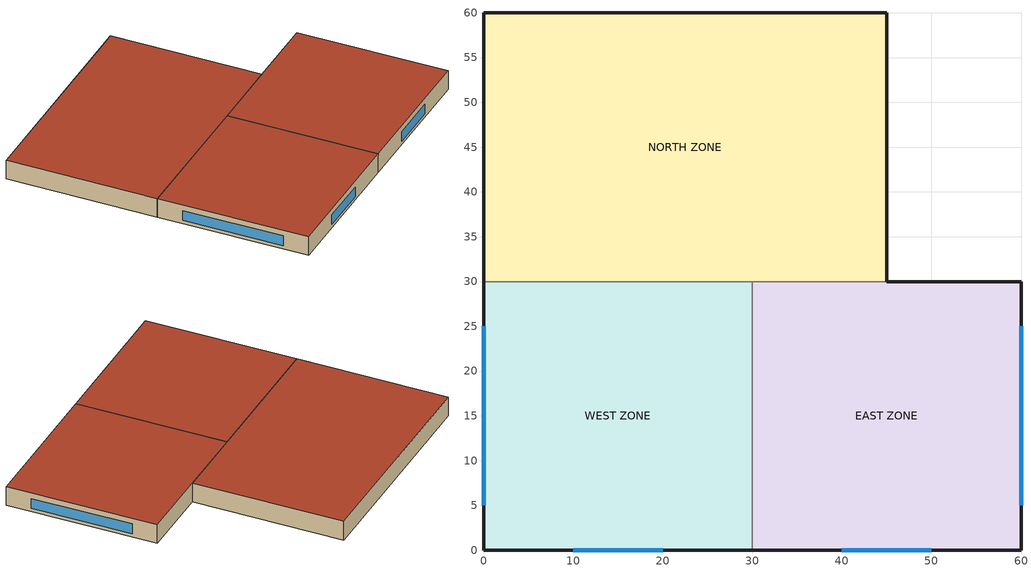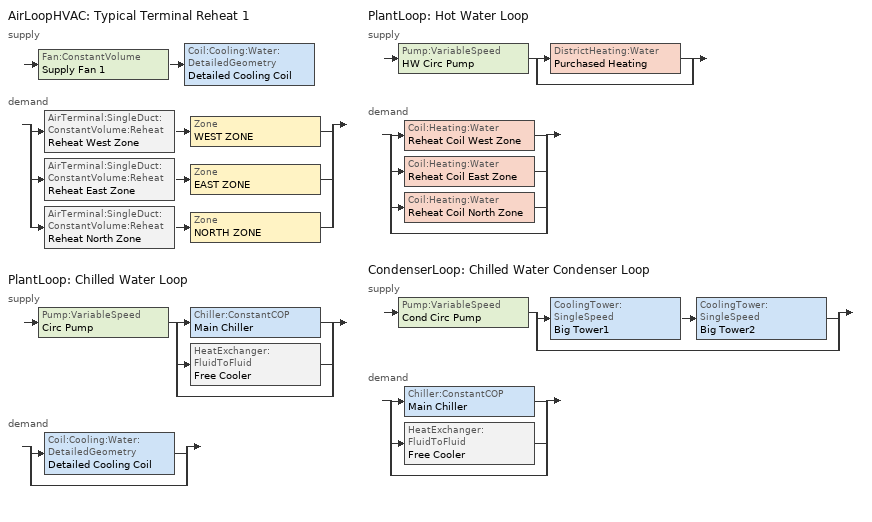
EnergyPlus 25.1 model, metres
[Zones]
EAST ZONE
 floor adiabatic (FLOOR SLAB 8 IN): 30,0 30,30 60,30 60,0 z0
 wall outside (EXTWALL80): 30,0 60,0 60,30 45,30 z0:4
 wall to WEST ZONE (PARTITION06): 30,30 30,0 z0:4
 wall to NORTH ZONE (PARTITION06): 45,30 30,30 z0:4
 window (WIN-CON-LIGHT): 40,0 50,0 / 60,5 60,25 z0.75:2.8
 roof outside (ROOF34): 30,30 30,0 60,0 60,30 z4
NORTH ZONE
 floor adiabatic (FLOOR SLAB 8 IN): 0,30 0,60 45,60 45,30 z0
 wall outside (EXTWALL80): 45,30 45,60 0,60 0,30 z0:4
 wall to WEST ZONE (PARTITION06): 0,30 30,30 z0:4
 roof outside (ROOF34): 0,60 0,30 45,30 45,60 z4
WEST ZONE
 floor adiabatic (FLOOR SLAB 8 IN): 0,0 0,30 30,30 30,0 z0
 wall outside (EXTWALL80): 0,30 0,0 30,0 z0:4
 window (WIN-CON-LIGHT): 10,0 20,0 / 0,25 0,5 z0.75:2.8
 roof outside (ROOF34): 0,30 0,0 30,0 30,30 z4
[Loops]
AirLoopHVAC 'Typical Terminal Reheat 1'
 supply: Fan:ConstantVolume 'Supply Fan 1' > Coil:Cooling:Water:DetailedGeometry 'Detailed Cooling Coil'
 demand: split
  | AirTerminal:SingleDuct:ConstantVolume:Reheat 'Reheat West Zone' > Zone 'WEST ZONE'
  | AirTerminal:SingleDuct:ConstantVolume:Reheat 'Reheat East Zone' > Zone 'EAST ZONE'
  | AirTerminal:SingleDuct:ConstantVolume:Reheat 'Reheat North Zone' > Zone 'NORTH ZONE'
PlantLoop 'Chilled Water Loop'
 supply: Pump:VariableSpeed 'Circ Pump' > split
  | Chiller:ConstantCOP 'Main Chiller'
  | HeatExchanger:FluidToFluid 'Free Cooler'
  | bypass
 demand: split
  | Coil:Cooling:Water:DetailedGeometry 'Detailed Cooling Coil'
  | bypass
PlantLoop 'Hot Water Loop'
 supply: Pump:VariableSpeed 'HW Circ Pump' > split
  | DistrictHeating:Water 'Purchased Heating'
  | bypass
 demand: split
  | Coil:Heating:Water 'Reheat Coil West Zone'
  | Coil:Heating:Water 'Reheat Coil East Zone'
  | Coil:Heating:Water 'Reheat Coil North Zone'
  | bypass
CondenserLoop 'Chilled Water Condenser Loop'
 supply: Pump:VariableSpeed 'Cond Circ Pump' > split
  | CoolingTower:SingleSpeed 'Big Tower1' > CoolingTower:SingleSpeed 'Big Tower2'
  | bypass
 demand: split
  | Chiller:ConstantCOP 'Main Chiller'
  | HeatExchanger:FluidToFluid 'Free Cooler'
  | bypass
[Building]
NONE: Loads convergence tolerance value=0.04; Maximum number of warmup days=25; Minimum number of warmup days=6; North axis=0; Solar distribution=FullInteriorAndExterior; Temperature convergence tolerance value=0.4; Terrain=Suburbs
[Site:GroundTemperature:BuildingSurface]
20.03, 20.03, 20.13, 20.3, 20.43, 20.52, 20.62, 20.77, 20.78, 20.55, 20.44, 20.2
[Site:Location]
CHICAGO_IL_USA TMY2-94846: Elevation=190; Latitude=42; Longitude=-87.88; Time zone=-6
[SizingPeriod:DesignDay] Barometric pressure=99063; Daylight saving time indicator=No; Humidity condition type=WetBulb; Rain indicator=No; Snow indicator=No; Solar model indicator=ASHRAEClearSky
Name | Daily dry bulb temperature range | Day of month | Day type | Maximum dry bulb temperature | Month | Sky clearness | Wetbulb or dewpoint at maximum dry bulb | Wind direction | Wind speed
CHICAGO Ann Clg 2% Condns DB=>MWB | 10.7 | 22 | SummerDesignDay | 29.9 | 7 | 1 | 22.1 | 230 | 5.3
CHICAGO Ann Htg 99.6% Condns DB | 0 | 21 | WinterDesignDay | -20.6 | 1 | 0 | -20.6 | 270 | 4.9
CHICAGO_IL_USA Annual Cooling 1% Design Conditions DB/MCWB | 10.7 | 21 | SummerDesignDay | 31.5 | 7 | 1 | 23 | 230 | 5.3
[Construction]
EXTWALL80: A1 - 1 IN STUCCO, C4 - 4 IN COMMON BRICK, E1 - 3 / 4 IN PLASTER OR GYP BOARD
FLOOR SLAB 8 IN: C10 - 8 IN HW CONCRETE
PARTITION06: E1 - 3 / 4 IN PLASTER OR GYP BOARD, C6 - 8 IN CLAY TILE, E1 - 3 / 4 IN PLASTER OR GYP BOARD
ROOF34: E2 - 1 / 2 IN SLAG OR STONE, E3 - 3 / 8 IN FELT AND MEMBRANE, B5 - 1 IN DENSE INSULATION, C12 - 2 IN HW CONCRETE
WIN-CON-LIGHT: WIN-LAY-GLASS-LIGHT
[Material] Thermal absorptance=0.9
Name | Conductivity | Density | Roughness | Solar absorptance | Specific heat | Thickness | Visible absorptance
A1 - 1 IN STUCCO | 0.691831 | 1858.142 | Smooth | 0.92 | 836.8 | 0.0253898 | 0.92
B5 - 1 IN DENSE INSULATION | 0.0432394 | 91.30524 | VeryRough | 0.5 | 836.8 | 0.0253898 | 0.5
C4 - 4 IN COMMON BRICK | 0.726422 | 1922.216 | Rough | 0.76 | 836.8 | 0.101498 | 0.76
C6 - 8 IN CLAY TILE | 0.570761 | 1121.292 | Smooth | 0.82 | 836.8 | 0.203302 | 0.82
C10 - 8 IN HW CONCRETE | 1.729577 | 2242.585 | MediumRough | 0.65 | 836.8 | 0.203302 | 0.65
C12 - 2 IN HW CONCRETE | 1.729577 | 2242.585 | MediumRough | 0.65 | 836.8 | 0.0509016 | 0.65
E1 - 3 / 4 IN PLASTER OR GYP BOARD | 0.726422 | 1601.846 | Smooth | 0.92 | 836.8 | 0.01905 | 0.92
E2 - 1 / 2 IN SLAG OR STONE | 1.435549 | 881.0155 | Rough | 0.55 | 1673.6 | 0.0127102 | 0.55
E3 - 3 / 8 IN FELT AND MEMBRANE | 0.190253 | 1121.292 | Rough | 0.75 | 1673.6 | 0.00954024 | 0.75
[WindowMaterial:Glazing]
WIN-LAY-GLASS-LIGHT: Back side infrared hemispherical emissivity=0.84; Back side solar reflectance at normal incidence=0.031; Back side visible reflectance at normal incidence=0.05; Conductivity=0.9; Front side infrared hemispherical emissivity=0.84; Front side solar reflectance at normal incidence=0.031; Front side visible reflectance at normal incidence=0.05; Infrared transmittance at normal incidence=0; Optical data type=SpectralAverage; Solar transmittance at normal incidence=0.9; Thickness=0.003; Visible transmittance at normal incidence=0.9
[AirLoopHVAC]
Typical Terminal Reheat 1: Design supply air flow rate=25
[AirTerminal:SingleDuct:ConstantVolume:Reheat] Availability schedule=FanAndCoilAvailSched; Convergence tolerance=0.001; Maximum hot water or steam flow rate=0.05; Minimum hot water or steam flow rate=0
Name | Maximum air flow rate | Reheat coil
Reheat East Zone | 5 | Reheat Coil East Zone
Reheat North Zone | 8.5 | Reheat Coil North Zone
Reheat West Zone | 5 | Reheat Coil West Zone
[AvailabilityManager:Scheduled]
Reheat System 1 Avail: Schedule=FanAndCoilAvailSched
[Chiller:ConstantCOP]
Main Chiller: Chiller flow mode=LeavingSetpointModulated; Condenser type=WaterCooled; Design chilled water flow rate=0.0086; Design condenser water flow rate=0.01; Nominal capacity=225000; Nominal cop=2.75
[Coil:Cooling:Water:DetailedGeometry]
Detailed Cooling Coil: Availability schedule=CoolingCoilAvailSched; Coil depth=0.565098; Fin diameter=0.435072; Fin spacing=0.00181429; Fin surface area=500; Fin thermal conductivity=203.883; Fin thickness=0.00149998; Maximum water flow rate=0.0086; Minimum airflow area=5.5; Number of tube rows=6; Number of tubes per row=72; Total tube inside area=12; Tube depth spacing=0.0258998; Tube inside diameter=0.01445; Tube outside diameter=0.0158798; Tube outside surface area=12.1; Tube thermal conductivity=385.765
[Coil:Heating:Water] Availability schedule=FanAndCoilAvailSched; Maximum water flow rate=0.003; Performance input method=UFactorTimesAreaAndDesignWaterFlowRate; Rated capacity=Autosize; Rated inlet air temperature=16.6; Rated inlet water temperature=82.2; Rated outlet air temperature=32.2; Rated outlet water temperature=71.1; U factor times area value=40000
Reheat Coil East Zone; Reheat Coil North Zone; Reheat Coil West Zone
[CondenserEquipmentList]
All Towers: Big Tower1, CoolingTower:SingleSpeed, Big Tower2, CoolingTower:SingleSpeed
[CondenserEquipmentOperationSchemes]
Tower Loop Operation: Control scheme 1=Year Round Tower Operation; Control scheme 1 schedule=ON
[CondenserLoop]
Chilled Water Condenser Loop: Condenser equipment operation scheme=Tower Loop Operation; Condenser loop volume=Autocalculate; Fluid type=Water; Load distribution scheme=SequentialLoad; Maximum loop flow rate=0.01; Maximum loop temperature=80; Minimum loop flow rate=0; Minimum loop temperature=5
[Controller:WaterCoil]
Main Cooling Coil Controller: Action=Reverse; Actuator variable=Flow; Control variable=Temperature; Controller convergence tolerance=0.1; Maximum actuated flow=0.0086; Minimum actuated flow=0
[CoolingTower:SingleSpeed] Design air flow rate=28; Design fan power=500; Design u factor times area value=11000; Design water flow rate=0.0086; Free convection regime air flow rate=0; Free convection regime u factor times area value=0
Big Tower1; Big Tower2
[DistrictHeating:Water]
Purchased Heating: Nominal capacity=1000000
[ElectricEquipment] Design level calculation method=EquipmentLevel; Fraction latent=0; Fraction lost=0; Fraction radiant=0.3
Name | Design level | Schedule | Zone or zonelist or space or spacelist
EAST ZONE ElecEq 1 | 27000 | Intermittent | EAST ZONE
NORTH ZONE ElecEq 1 | 81000 | BLDG Sch 24x7 | NORTH ZONE
WEST ZONE ElecEq 1 | 27000 | Intermittent | WEST ZONE
[Fan:ConstantVolume]
Supply Fan 1: Availability schedule=FanAndCoilAvailSched; Fan total efficiency=0.7; Maximum flow rate=18.5; Motor efficiency=0.9; Motor in airstream fraction=1; Pressure rise=600
[HeatExchanger:FluidToFluid]
Free Cooler: Component override cooling control temperature mode=Loop; Control type=CoolingSetpointOnOffWithComponentOverride; Heat exchange model type=Ideal; Heat exchanger u factor times area value=150000; Heat transfer metering end use type=FreeCooling; Loop demand side design flow rate=0.0086; Loop supply side design flow rate=0.0086; Minimum temperature difference to activate heat exchanger=0
[Lights] Design level calculation method=LightingLevel; End use subcategory=GeneralLights; Fraction radiant=0.2; Fraction replaceable=0; Fraction visible=0.2; Lighting level=9000; Return air fraction=0
Name | Schedule | Zone or zonelist or space or spacelist
EAST ZONE Lights 1 | Office Lighting | EAST ZONE
NORTH ZONE Lights 1 | BLDG Sch 24x7 | NORTH ZONE
[People] Activity level schedule=Activity Sch; Air velocity schedule=Air Velo Sch; Carbon dioxide generation rate=3.82e-08; Clothing insulation calculation method=ClothingInsulationSchedule; Clothing insulation schedule=Clothing Sch; Fraction radiant=0.3; Mean radiant temperature calculation type=EnclosureAveraged; Number of people calculation method=People; Thermal comfort model 1 type=Fanger; Work efficiency schedule=Work Eff Sch
Name | Number of people | Number of people schedule | Zone or zonelist or space or spacelist
EAST ZONE | 45 | Office Occupancy | EAST ZONE
NORTH ZONE | 10 | BLDG Sch 24x7 | NORTH ZONE
WEST ZONE | 45 | Office Occupancy | WEST ZONE
[PlantEquipmentList]
All Chillers; Chiller Plant; Electric Only: Main Chiller, Chiller:ConstantCOP
heating plant: Purchased Heating, DistrictHeating:Water
[PlantEquipmentOperation:CoolingLoad] Load range 1 lower limit=0
Name | Load range 1 upper limit | Range 1 equipment list
Off Peak Operation | 900000 | Electric Only
Peak Operation | 500000 | Electric Only
Year Round Tower Operation | 90000000 | All Towers
[PlantEquipmentOperation:HeatingLoad]
Purchased Only: Load range 1 lower limit=0; Load range 1 upper limit=1000000; Range 1 equipment list=heating plant
[PlantEquipmentOperationSchemes]
Name | Control scheme 1 | Control scheme 1 schedule | Control scheme 2 | Control scheme 2 schedule
CW Loop Operation | Peak Operation | On Peak | Peak Operation | Off Peak
Hot Loop Operation | Purchased Only | ON
[PlantLoop] Fluid type=Water; Load distribution scheme=Optimal; Minimum loop flow rate=0; Plant loop volume=Autocalculate
Name | Maximum loop flow rate | Maximum loop temperature | Minimum loop temperature | Plant equipment operation scheme
Chilled Water Loop | 0.0086 | 98 | 1 | CW Loop Operation
Hot Water Loop | 0.09 | 100 | 10 | Hot Loop Operation
[Pump:VariableSpeed] Design minimum flow rate=0; Fraction of motor inefficiencies to fluid stream=0; Motor efficiency=0.87; Pump control type=Intermittent; Coefficient 1 of the part load performance curve=1; Coefficient 2 of the part load performance curve=0; Coefficient 3 of the part load performance curve=0; Coefficient 4 of the part load performance curve=0
Name | Design maximum flow rate | Design power consumption | Design pump head
Circ Pump; Cond Circ Pump | 0.0086 | 500 | 30000
HW Circ Pump | 0.009 | 6000 | 300000
[SetpointManager:FollowOutdoorAirTemperature]
MyCondenserControl: Control variable=Temperature; Maximum setpoint temperature=80; Minimum setpoint temperature=5; Offset temperature difference=0; Reference temperature type=OutdoorAirWetBulb; Setpoint node or nodelist=Condenser Supply Outlet Node
[SetpointManager:Scheduled] Control variable=Temperature
Name | Schedule | Setpoint node or nodelist
Chilled Water Loop Setpoint Manager | CW Loop Temp Schedule | Chilled Water Loop Setpoint Node List
Free Cooler | CW Loop Temp Schedule | Free Cooler Outlet Node
Hot Water Loop Setpoint Manager | HW Loop Temp Schedule | Hot Water Loop Setpoint Node List
Main Chiller Setpoint Manager | CW Loop Temp Schedule | Main Chiller Outlet Node
Supply Air Temp Manager | Seasonal Reset Supply Air Temp Sch | Supply Air Temp Nodes
[ThermostatSetpoint:SingleCooling]
Cooling Setpoint with SB: Setpoint temperature schedule=Cooling Setpoints
[ThermostatSetpoint:SingleHeating]
Heating Setpoint with SB: Setpoint temperature schedule=Heating Setpoints
[Zone] Ceiling height=Autocalculate; Multiplier=1; Type=1; Volume=Autocalculate
EAST ZONE; NORTH ZONE; WEST ZONE
[ZoneControl:Thermostat] Control 1=Heating Setpoint with SB; Control 2=Cooling Setpoint with SB; Control type schedule=Zone Control Type Sched
Name | Zone or zonelist
East Zone Thermostat | EAST ZONE
North Zone Thermostat | NORTH ZONE
West Zone Thermostat | WEST ZONE
[Zone equipment]
EAST ZONE: Reheat East Zone
NORTH ZONE: Reheat North Zone
WEST ZONE: Reheat West Zone
[Schedule:Compact]
Activity Sch: Through: 12/31, For: Alldays, Until: 24:00, 131.8
Air Velo Sch: Through: 12/31, For: Alldays, Until: 24:00, 0.137
BLDG SCH 24X7; Clothing Sch; ON: Through: 12/31, For: Alldays, Until: 24:00, 1
COOLING SETPOINTS: Through: 12/31, For: Alldays, Until: 24:00, 24
COOLINGCOILAVAILSCHED: Through: 3/31, For: Alldays, Until: 24:00, 0, Through: 9/30, For: Weekdays SummerDesignDay WinterDesignDay, Until: 24:00, 1, For: AllOtherDays, Until: 24:00, 0, Through: 12/31, For: Alldays, Until: 24:00, 0
CW LOOP TEMP SCHEDULE: Through: 12/31, For: Alldays, Until: 24:00, 10
FANANDCOILAVAILSCHED: Through: 3/31, For: Alldays, Until: 24:00, 1, Through: 9/30, For: Weekdays SummerDesignDay WinterDesignDay, Until: 24:00, 1, For: AllOtherDays, Until: 24:00, 0, Through: 12/31, For: Alldays, Until: 24:00, 1
HEATING SETPOINTS: Through: 12/31, For: Alldays, Until: 7:00, 15, Until: 17:00, 20, Until: 24:00, 15
HW LOOP TEMP SCHEDULE: Through: 12/31, For: Alldays, Until: 24:00, 60
Intermittent: Through: 12/31, For: Weekdays SummerDesignDay, Until: 8:00, 0, Until: 18:00, 1, Until: 24:00, 0, For: Weekends Holidays WinterDesignDay CustomDay1 CustomDay2, Until: 24:00, 0
Off Peak: Through: 12/31, For: Alldays, Until: 9:00, 1, Until: 18:00, 0, Until: 24:00, 1
Office Lighting: Through: 12/31, For: Weekdays SummerDesignDay, Until: 6:00, 0.05, Until: 7:00, 0.2, Until: 17:00, 1, Until: 18:00, 0.5, Until: 24:00, 0.05, For: Weekends Holidays WinterDesignDay CustomDay1 CustomDay2, Until: 24:00, 0.05
Office Occupancy: Through: 12/31, For: Weekdays SummerDesignDay, Until: 4:00, 0, Until: 20:00, 1, Until: 21:00, 0.5, Until: 24:00, 0, For: Weekends Holidays WinterDesignDay CustomDay1 CustomDay2, Until: 24:00, 0
On Peak: Through: 12/31, For: Alldays, Until: 9:00, 0, Until: 18:00, 1, Until: 24:00, 0
SEASONAL RESET SUPPLY AIR TEMP SCH: Through: 3/31, For: Alldays, Until: 24:00, 16, Through: 9/30, For: Alldays, Until: 24:00, 13, Through: 12/31, For: Alldays, Until: 24:00, 16
Work Eff Sch: Through: 12/31, For: Alldays, Until: 24:00, 0
ZONE CONTROL TYPE SCHED: Through: 3/31, For: Alldays, Until: 24:00, 1, Through: 9/30, For: Alldays, Until: 24:00, 2, Through: 12/31, For: Alldays, Until: 24:00, 1
